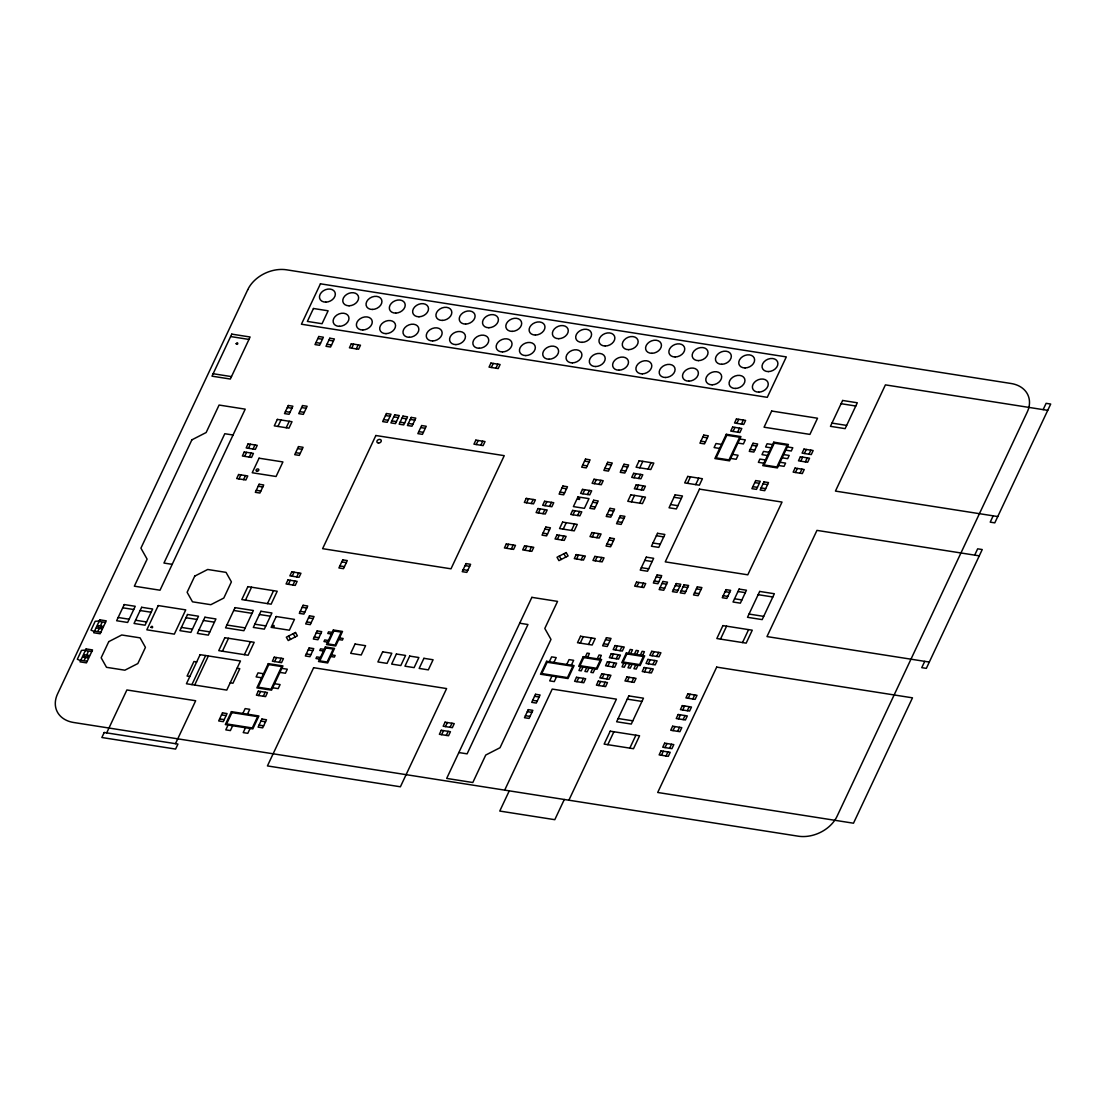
<?xml version="1.0" encoding="UTF-8"?>
<svg xmlns="http://www.w3.org/2000/svg" width="1106" height="1106" viewBox="0 0 1106 1106"><rect width="100%" height="100%" fill="white"/><g stroke="black" fill="none" stroke-linecap="round" stroke-linejoin="round"><path stroke-width="1.5" d="M84.388 659.936L85.535 657.517L89.42 655.526L83.918 654.655L85.535 657.517M86.669 655.084L88.19 651.849M98.075 630.835L99.222 628.415L103.107 626.425L97.605 625.554L99.222 628.415M100.356 625.982L101.876 622.761M106.688 732.877L126.886 689.964L195.665 700.748L175.481 743.674M244.661 456.363L246.569 452.326M248.463 448.289L250.371 444.239M238.979 478.912L240.887 474.875M249.251 457.082L251.159 453.045M253.053 449.008L254.961 444.958M243.569 479.631L245.477 475.594M277.952 426.432L280.993 419.976M286.205 427.732L289.247 421.262M191.932 684.628L205.619 655.526M351.708 348.169L353.602 344.132M194.684 685.056L208.37 655.955M356.284 348.888L358.192 344.851M245.463 600.143L251.546 587.217M222.417 651.213L228.5 638.286M267.472 603.6L273.555 590.673M244.426 654.669L250.509 641.743M288.362 584.314L290.27 580.277M292.164 576.226L294.072 572.189M292.952 585.033L294.846 580.996M296.754 576.945L298.648 572.908M228.071 725.024L225.79 729.863L230.38 730.582L232.661 725.743M242.864 713.453L245.145 708.6L249.735 709.319L247.454 714.172M258.68 695.536L260.587 691.499M274.661 661.582L276.555 657.545M245.491 727.748L243.209 732.601L247.799 733.319L250.08 728.467M263.269 696.255L265.177 692.218M279.237 662.3L281.145 658.264M491.327 367.482L493.221 363.432M495.903 368.201L497.811 364.15M476.244 444.529L478.138 440.492M480.82 445.248L482.728 441.211M526.636 502.788L528.53 498.737M506.714 548.313L508.608 544.276M531.212 503.507L533.12 499.47M511.304 549.032L513.198 544.995M538.401 512.949L540.295 508.898M544.968 505.663L546.876 501.626M524.977 550.263L526.871 546.226M542.977 513.668L544.885 509.617M441.667 734.66L443.561 730.624M445.469 726.587L447.363 722.536M549.558 506.382L551.452 502.345M529.553 550.982L531.461 546.945M446.243 735.379L448.151 731.343M450.045 727.306L451.953 723.255M557.341 539.327L559.249 535.29M563.217 529.138L566.258 522.682M573.005 514.788L574.899 510.751M582.89 493.774L584.798 489.737M561.931 540.046L563.825 536.009M577.581 515.507L579.489 511.47M587.48 494.493L589.374 490.456M571.47 530.438L574.512 523.967M594.42 483.654L596.328 479.603M599.01 484.373L600.904 480.322M576.572 559L578.479 554.949M581.162 559.719L583.069 555.668M592.291 536.963L594.185 532.912M596.867 537.682L598.775 533.631M634.015 477.737L635.909 473.686M595.249 560.797L597.157 556.76M639.766 467.81L642.807 461.34M549.35 661.72L551.631 656.867L556.207 657.6L553.926 662.439M638.604 478.456L640.498 474.405M599.839 561.516L601.747 557.479M636.641 489.142L638.549 485.105M631.443 501.875L634.485 495.405M648.019 469.096L651.061 462.64M551.977 676.029L549.696 680.867L554.272 681.6L556.553 676.748M641.231 489.861L643.125 485.824M504.695 790.126L552.226 689.079L616.415 699.158L568.885 800.205M639.697 503.175L642.738 496.705M566.77 664.457L569.051 659.605L573.641 660.323L571.36 665.176M509.272 790.845L499.76 811.057L554.797 819.684L564.295 799.486M580.249 643.139L583.291 636.669M588.503 644.439L591.544 637.968M580.747 666.655L578.95 670.499L581.244 670.858L583.042 667.015M585.323 656.95L587.12 653.107L589.415 653.466L587.604 657.31M576.89 681.669L578.784 677.632M586.719 667.582L584.908 671.425L587.203 671.784L589 667.941M581.48 682.388L583.374 678.351M592.678 668.522L590.867 672.365L593.162 672.725L594.973 668.881M597.24 658.817L599.051 654.987L601.332 655.346L599.535 659.19M636.932 586.498L638.826 582.461M687.448 483.322L690.49 476.852M641.521 587.217L643.415 583.18M598.705 685.526L600.613 681.49M602.134 678.255L604.028 674.218M607.83 666.13L609.738 662.093M611.632 658.042L613.54 654.005M615.448 649.955L617.342 645.918M695.702 484.608L698.743 478.151M603.295 686.245L605.189 682.208M606.71 678.973L608.618 674.937M612.42 666.849L614.328 662.812M616.222 658.761L618.13 654.724M620.024 650.687L621.931 646.637M623.839 662.992L622.028 666.835L624.323 667.195L626.12 663.351M628.402 653.3L630.199 649.457L632.494 649.816L630.697 653.66M733.015 431.451L734.923 427.4M736.831 423.363L738.725 419.326M737.605 432.17L739.513 428.119M741.407 424.082L743.315 420.045M629.798 663.932L627.987 667.775L630.282 668.135L632.093 664.291M634.36 654.227L636.171 650.397L638.452 650.757L636.655 654.586M627.268 681.324L629.176 677.287M635.756 664.872L633.945 668.701L636.24 669.061L638.051 665.231M640.319 655.167L642.13 651.323L644.425 651.683L642.614 655.526M631.858 682.056L633.752 678.006M607.802 744.684L613.899 731.743M644.522 671.881L646.416 667.844M648.323 663.807L650.217 659.757M652.125 655.72L654.019 651.683M649.098 672.6L651.005 668.563M652.899 664.526L654.807 660.476M656.715 656.439L658.609 652.402M629.812 748.126L635.909 735.2M661.416 755.26L663.324 751.223M665.038 747.587L666.932 743.536M673.015 730.61L674.923 726.573M678.531 718.886L680.439 714.849M682.72 709.997L684.614 705.96M688.236 698.273L690.13 694.236M795.449 472.483L797.343 468.446M800.772 461.174L802.666 457.137M804.38 453.488L806.288 449.451M720.504 639.102L726.587 626.176M666.006 755.979L667.913 751.942M669.614 748.306L671.522 744.255M677.605 731.329L679.513 727.292M683.121 719.605L685.029 715.568M687.31 710.716L689.204 706.679M692.812 698.992L694.72 694.955M800.025 473.216L801.933 469.165M805.362 461.893L807.256 457.856M808.97 454.22L810.864 450.17M742.513 642.558L748.596 629.632M924.727 661.347L921.754 667.651L926.344 668.37L982.239 549.544L977.663 548.825L974.69 555.129M993.174 515.838L990.216 522.143L994.792 522.861L1050.7 404.049L1046.11 403.331L1043.152 409.635M1047.728 410.354L885.408 384.874L835.445 491.092L997.764 516.557M841.099 403.704L855.781 406.013M317.837 338.519L322.427 339.238M328.841 340.247L333.431 340.966M831.975 423.1L846.643 425.409M315.943 342.556L320.519 343.275M326.947 344.284L331.524 345.003M230.629 336.556L248.974 339.431M739.803 439.013L745.306 439.884L743.398 443.921L737.896 443.064M772.624 444.598L767.122 443.741L765.601 446.976L771.103 447.833M787.292 446.907L792.795 447.764L791.274 450.999L785.772 450.142M702.78 437.119L707.37 437.838M752.108 445.289L756.698 446.008M700.872 441.156L705.462 441.875M721.513 444.391L716.011 443.534L714.103 447.571L719.605 448.442M750.214 449.326L754.79 450.059M769.016 452.285L763.513 451.414L761.993 454.649L767.495 455.52M783.684 454.58L789.186 455.451L787.666 458.686L782.163 457.815M732.573 454.372L738.075 455.243L736.167 459.28L730.665 458.423M765.393 459.958L759.891 459.101L758.37 462.336L763.873 463.193M780.076 462.267L785.578 463.124L784.057 466.359L778.555 465.502M213.14 373.731L231.472 376.607M385.496 415.538L390.086 416.257M393.75 416.838L398.34 417.556M402.003 418.123L406.593 418.842M410.257 419.423L414.847 420.142M383.588 419.575L388.178 420.294M391.842 420.874L396.432 421.593M400.095 422.174L404.685 422.893M408.349 423.46L412.939 424.179M301.592 407.575L306.182 408.294M420.709 427.566L425.285 428.299M287.353 407.52L291.929 408.238M754.748 482.589L759.338 483.308M763.002 483.889L767.592 484.608M299.698 411.626L304.274 412.344M418.801 431.617L423.391 432.335M285.445 411.556L290.035 412.275M623.079 466.276L627.669 466.995M752.84 486.64L757.43 487.359M761.094 487.926L765.684 488.658M606.724 464.313L611.3 465.032M584.549 461.119L589.125 461.838M621.185 470.313L625.761 471.032M604.816 468.35L609.406 469.082M582.641 465.156L587.231 465.875M673.983 497.271L681.324 498.419M233.048 435.017L224.794 433.718L163.951 563.051L172.204 564.35M670.568 504.543L677.909 505.691M561.959 488.036L566.535 488.755M297.555 448.607L302.145 449.326M979.28 555.848L816.961 530.382L766.983 636.586L929.303 662.065M560.051 492.087L564.641 492.806M295.648 452.658L300.238 453.377M592.692 502.262L597.268 502.981M590.784 506.299L595.374 507.018M609.047 510.378L613.636 511.096M607.153 514.428L611.729 515.147M619.401 517.649L623.978 518.368M617.494 521.686L622.084 522.405M656.383 535.733L663.724 536.88M652.955 543.005L660.296 544.152M544.885 529.083L549.461 529.802M608.894 539.977L613.471 540.696M258.168 486.267L262.758 486.986M542.977 533.133L547.567 533.852M606.987 544.014L611.577 544.733M256.274 490.304L260.864 491.023M644.784 560.383L652.125 561.544M641.356 567.668L648.697 568.816M656.204 576.931L660.78 577.65M737.978 591.503L745.306 592.65M758.149 594.669L772.817 596.977M725.107 591.655L729.683 592.374M654.296 580.982L658.886 581.701M661.982 583.484L666.572 584.203M675.282 585.572L679.858 586.291M683.079 586.788L687.655 587.507M696.365 588.876L700.955 589.595M723.2 595.692L727.789 596.41M734.55 598.775L741.891 599.936M660.075 587.521L664.665 588.24M673.374 589.609L677.964 590.327M681.172 590.839L685.761 591.558M694.471 592.927L699.061 593.645M465.073 565.608L469.649 566.327M749.025 614.065L763.693 616.374M463.165 569.645L467.755 570.364M341.754 561.876L346.344 562.595M339.86 565.926L344.436 566.645M519.696 623.217L527.949 624.517L467.105 753.85L458.852 752.55M605.494 639.724L610.07 640.443M603.586 643.761L608.176 644.48M302.159 607.305L306.749 608.037M300.265 611.355L304.841 612.074M308.533 617.853L313.109 618.572M233.712 610.457L252.057 613.332M259.398 614.494L270.403 616.222M306.625 621.904L311.215 622.623M332.201 632.425L328.537 631.844L327.777 633.462L331.441 634.042M316.192 632.95L320.781 633.669M254.836 624.185L265.841 625.913M339.473 637.899L343.137 638.48L342.376 640.098L338.713 639.517M314.298 636.987L318.887 637.706M122.711 607.788L133.715 609.517M140.13 610.526L151.135 612.254M185.988 617.729L196.992 619.457M203.407 620.452L214.412 622.18M328.399 640.512L324.735 639.932L323.975 641.549L327.639 642.13M226.868 625.014L245.214 627.89M324.21 649.402L320.546 648.821L319.786 650.439L323.45 651.019M118.148 617.494L129.153 619.222M135.568 620.231L146.573 621.959M181.425 627.42L192.43 629.148M198.845 630.157L209.85 631.885M627.268 699.13L641.95 701.425M308.215 649.927L312.791 650.646M331.482 654.876L335.146 655.457L334.385 657.075L330.722 656.494M99.236 621.033L95.199 621.268L91.01 630.157L94.3 631.554M99.056 621.448L105.471 622.457M306.307 653.964L310.897 654.683M320.408 657.476L316.745 656.909L315.984 658.526L319.648 659.093M534.557 696.296L539.147 697.015M96.471 627.987L101.973 628.844M94.494 631.139L100.909 632.148M532.65 700.333L537.24 701.052M618.143 718.527L632.812 720.822M281.809 668.356L287.311 669.213L285.417 673.25L279.915 672.393M527.327 711.656L531.917 712.375M196.702 661.941L193.951 661.512L187.094 676.056L189.845 676.485M237.043 668.273L239.795 668.701L232.951 683.245L230.2 682.817M263.532 673.734L258.03 672.863L256.122 676.9L261.624 677.771M525.433 715.693L530.009 716.412M85.549 650.134L81.498 650.369L77.323 659.259L80.614 660.641M85.356 650.549L91.784 651.545M274.592 683.715L280.094 684.573L278.187 688.609L272.684 687.752M82.784 657.088L88.286 657.946M80.793 660.241L87.222 661.25M221.518 714.877L226.108 715.596M260.947 721.071L265.537 721.789M219.624 718.914L224.2 719.633M259.053 725.107L263.643 725.826M563.908 553.747L565.802 557.106M559.318 556.097L561.226 559.456M293.214 633.655L295.108 637.015M288.625 636.005L290.532 639.365M151.024 627.24C153.706 629.48 152.587 624.157 151.024 627.24M236.145 343.745C238.606 346.067 238.053 340.62 236.159 343.69M272.56 626.355C274.758 628.761 274.758 623.328 272.588 626.231M578.051 498.903C580.456 501.239 580.069 495.806 578.065 498.847M247.716 289.758L57.567 693.918A30.954 23.143 -24.2 0 0 73.673 722.495L798.145 836.177A30.954 23.143 -24.2 0 0 837.076 816.242L1027.225 412.082A30.954 23.143 -24.2 0 0 1011.119 383.505L286.648 269.823A30.954 23.143 -24.2 0 0 247.716 289.758M231.762 334.123L211.993 376.164L230.338 379.04L250.108 336.998L231.762 334.123M86.116 648.932L80.033 661.858L86.462 662.867L92.545 649.927L86.116 648.932M99.817 619.83L93.734 632.756L100.148 633.766L106.231 620.839L99.817 619.83M191.877 439.842L140.918 548.161L147.098 559.111L134.351 586.18L160.024 590.217L245.214 409.151L219.085 405.045L206.145 432.529L191.877 439.842M124.231 604.567L116.628 620.729L127.632 622.457L135.236 606.295L124.231 604.567M108.761 641.632L101.158 657.793L106.522 667.319L124.867 670.195L137.835 663.559L145.439 647.383L140.075 637.858L121.729 634.982L108.761 641.632M141.651 607.291L134.047 623.466L145.052 625.194L152.656 609.019L141.651 607.291M158.227 605.563L146.822 629.812L174.333 634.125L185.739 609.876L158.227 605.563M104.213 732.49L101.863 737.508L175.591 749.08L177.955 744.062L104.213 732.49M320.436 283.813L301.426 324.224L767.288 397.33L786.311 356.906L320.436 283.813M244.274 451.967L242.38 456.004L251.546 457.442L253.44 453.405L244.274 451.967M248.076 443.879L246.182 447.93L255.348 449.368L257.256 445.317L248.076 443.879M313.454 308.491L307.371 321.417L322.04 323.726L328.123 310.8L313.454 308.491M238.592 474.515L236.684 478.552L245.864 479.99L247.758 475.953L238.592 474.515M194.725 576.129L187.121 592.291L192.485 601.816L210.831 604.692L223.799 598.056L231.403 581.88L226.039 572.369L207.693 569.479L194.725 576.129M259.067 458.202L252.223 472.746L276.071 476.492L282.915 461.935L259.067 458.202M277.329 419.395L274.288 425.865L288.956 428.16L291.998 421.704L277.329 419.395M187.508 614.494L179.905 630.655L190.909 632.383L198.513 616.222L187.508 614.494M318.791 336.501L314.989 344.574L319.579 345.293L323.381 337.219L318.791 336.501M288.293 405.487L284.491 413.575L289.081 414.294L292.883 406.206L288.293 405.487M259.122 484.248L255.32 492.322L259.91 493.041L263.712 484.967L259.122 484.248M329.795 338.229L325.994 346.302L330.583 347.021L334.385 338.948L329.795 338.229M302.546 405.556L298.744 413.644L303.334 414.363L307.136 406.275L302.546 405.556M204.928 617.231L197.324 633.392L208.329 635.12L215.933 618.959L204.928 617.231M200.117 654.669L186.43 683.757L226.771 690.089L240.472 661.001L200.117 654.669M298.509 446.589L294.708 454.677L299.284 455.395L303.085 447.308L298.509 446.589M351.307 343.772L349.413 347.809L358.579 349.247L360.487 345.21L351.307 343.772M235.053 607.636L225.541 627.835L243.887 630.71L253.385 610.512L235.053 607.636M247.882 586.636L241.799 599.576L271.136 604.18L277.219 591.24L247.882 586.636M224.836 637.706L218.753 650.646L248.103 655.25L254.186 642.31L224.836 637.706M260.919 611.259L253.315 627.42L264.32 629.148L271.924 612.987L260.919 611.259M222.472 712.858L218.67 720.932L223.246 721.665L227.062 713.577L222.472 712.858M287.975 579.917L286.067 583.954L295.247 585.392L297.141 581.355L287.975 579.917M291.777 571.83L289.869 575.867L299.049 577.304L300.943 573.267L291.777 571.83M231.403 711.656L225.32 724.582L252.832 728.909L258.915 715.969L231.403 711.656M276.21 616.526L271.122 627.351L289.371 630.213L294.459 619.388L276.21 616.526M231.942 712.61L226.619 723.918L252.292 727.955L257.615 716.633L231.942 712.61M268.288 663.628L256.869 687.877L271.551 690.172L282.956 665.923L268.288 663.628M375.86 435.501L322.606 548.673L450.999 568.816L504.239 455.658L375.86 435.501M386.45 413.52L382.648 421.593L387.224 422.326L391.026 414.238L386.45 413.52M268.813 664.582L258.168 687.213L271.011 689.218L281.657 666.586L268.813 664.582M258.292 691.139L256.398 695.176L265.564 696.614L267.458 692.577L258.292 691.139M274.26 657.185L272.366 661.222L281.532 662.66L283.44 658.623L274.26 657.185M303.113 605.286L299.311 613.374L303.901 614.093L307.703 606.005L303.113 605.286M394.704 414.805L390.902 422.893L395.478 423.612L399.28 415.538L394.704 414.805M402.957 416.105L399.155 424.192L403.731 424.911L407.533 416.824L402.957 416.105M309.473 615.835L305.671 623.922L310.261 624.641L314.063 616.554L309.473 615.835M261.901 719.038L258.099 727.126L262.689 727.845L266.491 719.757L261.901 719.038M342.708 559.857L338.906 567.945L343.496 568.664L347.298 560.576L342.708 559.857M411.211 417.404L407.409 425.492L411.985 426.211L415.787 418.123L411.211 417.404M309.155 647.909L305.353 655.982L309.943 656.701L313.745 648.628L309.155 647.909M317.146 630.932L313.344 639.019L317.934 639.738L321.735 631.65L317.146 630.932M421.649 425.547L417.847 433.635L422.437 434.354L426.239 426.266L421.649 425.547M313.634 667.706L267.431 765.919L400.4 786.781L446.603 688.568L313.634 667.706M325.358 646.969L318.514 661.526L327.68 662.964L334.524 648.406L325.358 646.969M333.348 629.991L326.491 644.549L335.671 645.987L342.514 631.443L333.348 629.991M325.897 647.922L319.814 660.863L327.141 662.01L333.224 649.07L325.897 647.922M333.874 630.945L327.791 643.886L335.132 645.033L341.215 632.107L333.874 630.945M355.054 644.038L350.671 653.328L361.22 654.987L365.588 645.697L355.054 644.038M490.926 363.072L489.032 367.123L498.198 368.561L500.106 364.51L490.926 363.072M475.843 440.133L473.949 444.17L483.115 445.607L485.022 441.57L475.843 440.133M382.648 651.835L377.893 661.941L387.059 663.379L391.814 653.273L382.648 651.835M396.404 654.005L391.648 664.098L400.814 665.535L405.57 655.443L396.404 654.005M409.704 656.079L404.948 666.185L414.114 667.623L418.87 657.531L409.704 656.079M466.027 563.59L462.211 571.664L466.801 572.383L470.603 564.309L466.027 563.59M423.916 658.319L419.16 668.425L428.326 669.863L433.082 659.757L423.916 658.319M526.235 498.377L524.341 502.428L533.507 503.866L535.415 499.829L526.235 498.377M506.327 543.917L504.419 547.954L513.585 549.392L515.493 545.355L506.327 543.917M538 508.539L536.106 512.59L545.272 514.027L547.18 509.977L538 508.539M544.581 501.267L542.673 505.304L551.853 506.742L553.747 502.705L544.581 501.267M524.576 545.866L522.682 549.903L531.848 551.341L533.756 547.304L524.576 545.866M441.266 730.264L439.372 734.301L448.538 735.739L450.446 731.702L441.266 730.264M445.068 722.177L443.174 726.227L452.34 727.665L454.248 723.614L445.068 722.177M562.899 486.018L559.097 494.106L563.687 494.824L567.489 486.737L562.899 486.018M545.839 527.064L542.037 535.152L546.613 535.871L550.415 527.783L545.839 527.064M585.489 459.101L581.687 467.174L586.277 467.893L590.079 459.82L585.489 459.101M562.595 522.101L559.553 528.571L574.221 530.866L577.263 524.396L562.595 522.101M556.954 534.931L555.046 538.968L564.226 540.405L566.12 536.369L556.954 534.931M577.968 496.912L573.406 506.603L584.41 508.331L588.973 498.64L577.968 496.912M572.604 510.391L570.71 514.428L579.876 515.866L581.784 511.829L572.604 510.391M582.503 489.377L580.595 493.414L589.761 494.852L591.669 490.815L582.503 489.377M531.862 597.351L446.686 778.417L472.815 782.523L485.741 755.039L500.023 747.725L550.982 639.406L544.802 628.457L557.548 601.388L531.862 597.351M594.033 479.244L592.125 483.294L601.305 484.732L603.199 480.695L594.033 479.244M607.678 462.294L603.862 470.382L608.452 471.101L612.254 463.013L607.678 462.294M593.632 500.23L589.83 508.318L594.42 509.036L598.222 500.963L593.632 500.23M576.185 554.59L574.29 558.627L583.456 560.078L585.364 556.028L576.185 554.59M591.89 532.553L589.996 536.604L599.162 538.041L601.07 533.991L591.89 532.553M624.033 464.257L620.231 472.331L624.821 473.05L628.623 464.976L624.033 464.257M610 508.359L606.199 516.447L610.788 517.166L614.59 509.078L610 508.359M639.144 460.76L636.102 467.23L650.77 469.538L653.812 463.068L639.144 460.76M633.627 473.327L631.72 477.377L640.886 478.815L642.793 474.764L633.627 473.327M594.862 556.401L592.954 560.438L602.134 561.876L604.028 557.839L594.862 556.401M546.599 661.291L540.502 674.231L568.014 678.545L574.111 665.605L546.599 661.291M547.124 662.245L541.802 673.554L567.489 677.591L572.811 666.268L547.124 662.245M528.281 709.637L524.479 717.711L529.069 718.43L532.871 710.356L528.281 709.637M535.511 694.278L531.71 702.351L536.286 703.07L540.087 694.997L535.511 694.278M609.835 537.958L606.033 546.032L610.623 546.765L614.424 538.677L609.835 537.958M620.342 515.631L616.54 523.705L621.13 524.424L624.931 516.35L620.342 515.631M630.821 494.824L627.779 501.295L642.448 503.603L645.489 497.133L630.821 494.824M636.254 484.746L634.346 488.783L643.526 490.221L645.42 486.184L636.254 484.746M580.539 636.24L577.498 642.71L592.166 645.005L595.208 638.535L580.539 636.24M583.249 656.632L578.687 666.324L597.033 669.213L601.595 659.508L583.249 656.632M583.788 657.586L579.986 665.66L596.493 668.259L600.295 660.171L583.788 657.586M576.503 677.273L574.595 681.31L583.761 682.748L585.668 678.711L576.503 677.273M606.434 637.692L602.632 645.78L607.222 646.498L611.024 638.425L606.434 637.692M675.13 494.838L669.047 507.778L676.374 508.926L682.471 495.986L675.13 494.838M646.305 557.148L640.222 570.088L647.549 571.235L653.646 558.309L646.305 557.148M657.517 533.313L651.434 546.24L658.775 547.387L664.858 534.461L657.517 533.313M703.734 435.1L699.932 443.174L704.508 443.893L708.31 435.819L703.734 435.1M636.544 582.102L634.637 586.139L643.803 587.576L645.71 583.539L636.544 582.102M687.738 476.423L684.697 482.893L699.365 485.188L702.407 478.718L687.738 476.423M598.318 681.13L596.41 685.167L605.59 686.605L607.484 682.568L598.318 681.13M601.733 673.858L599.839 677.895L609.005 679.333L610.913 675.296L601.733 673.858M607.443 661.734L605.549 665.771L614.715 667.208L616.609 663.171L607.443 661.734M611.245 653.646L609.351 657.683L618.517 659.121L620.425 655.084L611.245 653.646M615.047 645.558L613.153 649.595L622.319 651.047L624.226 646.996L615.047 645.558M657.158 574.913L653.342 583L657.932 583.719L661.734 575.632L657.158 574.913M699.49 489.115L665.259 561.862L747.794 574.816L782.025 502.069L699.49 489.115M726.269 434.285L714.863 458.548L729.531 460.843L740.937 436.594L726.269 434.285M726.808 435.239L716.149 457.884L728.992 459.889L739.638 437.257L726.808 435.239M626.328 652.969L621.766 662.674L640.111 665.549L644.674 655.844L626.328 652.969M732.628 427.04L730.734 431.091L739.9 432.529L741.794 428.478L732.628 427.04M736.43 418.967L734.536 423.004L743.702 424.441L745.61 420.404L736.43 418.967M626.867 653.923L623.065 662.01L639.572 664.595L643.374 656.522L626.867 653.923M662.936 581.466L659.135 589.553L663.711 590.272L667.512 582.185L662.936 581.466M626.881 676.927L624.973 680.964L634.153 682.416L636.047 678.365L626.881 676.927M676.236 583.553L672.42 591.627L677.01 592.346L680.812 584.272L676.236 583.553M610.222 731.177L604.139 744.103L633.489 748.707L639.572 735.78L610.222 731.177M628.789 695.895L616.623 721.762L631.291 724.057L643.471 698.19L628.789 695.895M644.121 667.485L642.227 671.522L651.393 672.96L653.3 668.923L644.121 667.485M647.936 659.397L646.028 663.448L655.194 664.886L657.102 660.835L647.936 659.397M651.738 651.31L649.83 655.36L658.996 656.798L660.904 652.761L651.738 651.31M684.02 584.77L680.218 592.857L684.808 593.576L688.609 585.489L684.02 584.77M753.062 443.271L749.26 451.359L753.85 452.078L757.651 443.99L753.062 443.271M771.67 411.031L764.066 427.206L809.924 434.395L817.528 418.234L771.67 411.031M697.319 586.857L693.517 594.945L698.107 595.664L701.909 587.576L697.319 586.857M755.702 480.571L751.9 488.658L756.476 489.377L760.278 481.29L755.702 480.571M773.758 442.179L762.739 465.626L777.407 467.921L788.44 444.488L773.758 442.179M774.297 443.133L764.039 464.962L776.868 466.967L787.14 445.151L774.297 443.133M763.956 481.87L760.154 489.958L764.73 490.677L768.532 482.589L763.956 481.87M726.048 589.636L722.246 597.71L726.836 598.429L730.637 590.355L726.048 589.636M661.029 750.863L659.135 754.9L668.3 756.338L670.195 752.301L661.029 750.863M664.637 743.177L662.743 747.227L671.909 748.665L673.817 744.615L664.637 743.177M672.628 726.213L670.734 730.25L679.9 731.688L681.808 727.651L672.628 726.213M678.144 714.49L676.25 718.527L685.416 719.965L687.31 715.928L678.144 714.49M682.333 705.6L680.425 709.637L689.591 711.075L691.499 707.038L682.333 705.6M687.849 693.877L685.941 697.914L695.107 699.351L697.015 695.315L687.849 693.877M795.062 468.087L793.154 472.124L802.32 473.575L804.228 469.525L795.062 468.087M800.385 456.778L798.477 460.815L807.643 462.253L809.551 458.216L800.385 456.778M803.993 449.091L802.085 453.128L811.265 454.58L813.159 450.529L803.993 449.091M739.112 589.083L733.029 602.01L740.37 603.157L746.453 590.231L739.112 589.083M722.923 625.595L716.84 638.535L746.177 643.139L752.26 630.199L722.923 625.595M716.688 667.112L657.697 792.477L853.486 823.21L912.478 697.831L716.688 667.112M842.62 400.469L830.454 426.335L845.122 428.644L857.302 402.778L842.62 400.469M759.67 591.434L747.504 617.3L762.172 619.609L774.352 593.742L759.67 591.434M295.509 632.48L286.33 637.18L288.237 640.54L297.403 635.839L295.509 632.48M566.203 552.571L557.023 557.258L558.931 560.631L568.097 555.931L566.203 552.571M257.062 471.253A1.465 1.092 -24.2 0 0 258.776 469.552A1.465 1.092 -24.2 0 0 256.426 469.469A1.465 1.092 -24.2 0 0 257.062 471.253M378.501 443.05A2.309 1.728 -24.2 0 0 381.224 440.368A2.309 1.728 -24.2 0 0 377.505 440.243A2.309 1.728 -24.2 0 0 378.501 443.05M325.814 302.145A8.254 6.166 -24.2 0 0 334.938 292.219A8.254 6.166 -24.2 0 0 321.473 292.371A8.254 6.166 -24.2 0 0 325.814 302.145M349.095 305.795A8.254 6.166 -24.2 0 0 358.233 295.869A8.254 6.166 -24.2 0 0 344.768 296.035A8.254 6.166 -24.2 0 0 349.095 305.795M372.39 309.459A8.254 6.166 -24.2 0 0 381.529 299.519A8.254 6.166 -24.2 0 0 368.049 299.685A8.254 6.166 -24.2 0 0 372.39 309.459M395.685 313.109A8.254 6.166 -24.2 0 0 404.824 303.182A8.254 6.166 -24.2 0 0 391.344 303.334A8.254 6.166 -24.2 0 0 395.685 313.109M418.98 316.772A8.254 6.166 -24.2 0 0 428.119 306.832A8.254 6.166 -24.2 0 0 414.639 306.998A8.254 6.166 -24.2 0 0 418.98 316.772M442.276 320.422A8.254 6.166 -24.2 0 0 451.414 310.482A8.254 6.166 -24.2 0 0 437.935 310.648A8.254 6.166 -24.2 0 0 442.276 320.422M465.571 324.072A8.254 6.166 -24.2 0 0 474.709 314.145A8.254 6.166 -24.2 0 0 461.23 314.311A8.254 6.166 -24.2 0 0 465.571 324.072M488.866 327.735A8.254 6.166 -24.2 0 0 498.004 317.795A8.254 6.166 -24.2 0 0 484.525 317.961A8.254 6.166 -24.2 0 0 488.866 327.735M512.161 331.385A8.254 6.166 -24.2 0 0 521.285 321.459A8.254 6.166 -24.2 0 0 507.82 321.611A8.254 6.166 -24.2 0 0 512.161 331.385M535.442 335.049A8.254 6.166 -24.2 0 0 544.581 325.109A8.254 6.166 -24.2 0 0 531.115 325.275A8.254 6.166 -24.2 0 0 535.442 335.049M558.737 338.699A8.254 6.166 -24.2 0 0 567.876 328.759A8.254 6.166 -24.2 0 0 554.396 328.924A8.254 6.166 -24.2 0 0 558.737 338.699M582.033 342.348A8.254 6.166 -24.2 0 0 591.171 332.422A8.254 6.166 -24.2 0 0 577.691 332.588A8.254 6.166 -24.2 0 0 582.033 342.348M605.328 346.012A8.254 6.166 -24.2 0 0 614.466 336.072A8.254 6.166 -24.2 0 0 600.987 336.238A8.254 6.166 -24.2 0 0 605.328 346.012M651.918 353.312A8.254 6.166 -24.2 0 0 661.056 343.385A8.254 6.166 -24.2 0 0 647.577 343.551A8.254 6.166 -24.2 0 0 651.918 353.312M675.213 356.975A8.254 6.166 -24.2 0 0 684.351 347.035A8.254 6.166 -24.2 0 0 670.872 347.201A8.254 6.166 -24.2 0 0 675.213 356.975M698.508 360.625A8.254 6.166 -24.2 0 0 707.633 350.699A8.254 6.166 -24.2 0 0 694.167 350.865A8.254 6.166 -24.2 0 0 698.508 360.625M721.789 364.289A8.254 6.166 -24.2 0 0 730.928 354.349A8.254 6.166 -24.2 0 0 717.462 354.514A8.254 6.166 -24.2 0 0 721.789 364.289M745.085 367.939A8.254 6.166 -24.2 0 0 754.223 358.012A8.254 6.166 -24.2 0 0 740.757 358.164A8.254 6.166 -24.2 0 0 745.085 367.939M768.38 371.588A8.254 6.166 -24.2 0 0 777.518 361.662A8.254 6.166 -24.2 0 0 764.039 361.828A8.254 6.166 -24.2 0 0 768.38 371.588M339.445 326.325A8.254 6.166 -24.2 0 0 348.584 316.399A8.254 6.166 -24.2 0 0 335.104 316.565A8.254 6.166 -24.2 0 0 339.445 326.325M362.74 329.989A8.254 6.166 -24.2 0 0 371.865 320.049A8.254 6.166 -24.2 0 0 358.399 320.215A8.254 6.166 -24.2 0 0 362.74 329.989M386.022 333.639A8.254 6.166 -24.2 0 0 395.16 323.712A8.254 6.166 -24.2 0 0 381.694 323.878A8.254 6.166 -24.2 0 0 386.022 333.639M409.317 337.302A8.254 6.166 -24.2 0 0 418.455 327.362A8.254 6.166 -24.2 0 0 404.99 327.528A8.254 6.166 -24.2 0 0 409.317 337.302M432.612 340.952A8.254 6.166 -24.2 0 0 441.75 331.026A8.254 6.166 -24.2 0 0 428.271 331.178A8.254 6.166 -24.2 0 0 432.612 340.952M455.907 344.602A8.254 6.166 -24.2 0 0 465.045 334.676A8.254 6.166 -24.2 0 0 451.566 334.841A8.254 6.166 -24.2 0 0 455.907 344.602M479.202 348.266A8.254 6.166 -24.2 0 0 488.34 338.325A8.254 6.166 -24.2 0 0 474.861 338.491A8.254 6.166 -24.2 0 0 479.202 348.266M502.497 351.915A8.254 6.166 -24.2 0 0 511.636 341.989A8.254 6.166 -24.2 0 0 498.156 342.141A8.254 6.166 -24.2 0 0 502.497 351.915M525.792 355.579A8.254 6.166 -24.2 0 0 534.931 345.639A8.254 6.166 -24.2 0 0 521.451 345.805A8.254 6.166 -24.2 0 0 525.792 355.579M549.088 359.229A8.254 6.166 -24.2 0 0 558.212 349.302A8.254 6.166 -24.2 0 0 544.746 349.455A8.254 6.166 -24.2 0 0 549.088 359.229M572.369 362.879A8.254 6.166 -24.2 0 0 581.507 352.952A8.254 6.166 -24.2 0 0 568.042 353.118A8.254 6.166 -24.2 0 0 572.369 362.879M595.664 366.542A8.254 6.166 -24.2 0 0 604.802 356.602A8.254 6.166 -24.2 0 0 591.337 356.768A8.254 6.166 -24.2 0 0 595.664 366.542M642.254 373.856A8.254 6.166 -24.2 0 0 651.393 363.915A8.254 6.166 -24.2 0 0 637.913 364.081A8.254 6.166 -24.2 0 0 642.254 373.856M665.549 377.505A8.254 6.166 -24.2 0 0 674.688 367.579A8.254 6.166 -24.2 0 0 661.208 367.731A8.254 6.166 -24.2 0 0 665.549 377.505M688.844 381.155A8.254 6.166 -24.2 0 0 697.983 371.229A8.254 6.166 -24.2 0 0 684.503 371.395A8.254 6.166 -24.2 0 0 688.844 381.155M712.14 384.819A8.254 6.166 -24.2 0 0 721.278 374.879A8.254 6.166 -24.2 0 0 707.799 375.045A8.254 6.166 -24.2 0 0 712.14 384.819M735.435 388.469A8.254 6.166 -24.2 0 0 744.559 378.542A8.254 6.166 -24.2 0 0 731.094 378.694A8.254 6.166 -24.2 0 0 735.435 388.469M758.73 392.132A8.254 6.166 -24.2 0 0 767.854 382.192A8.254 6.166 -24.2 0 0 754.389 382.358A8.254 6.166 -24.2 0 0 758.73 392.132M618.959 370.192A8.254 6.166 -24.2 0 0 628.097 360.266A8.254 6.166 -24.2 0 0 614.618 360.418A8.254 6.166 -24.2 0 0 618.959 370.192M628.623 349.662A8.254 6.166 -24.2 0 0 637.761 339.736A8.254 6.166 -24.2 0 0 624.282 339.888A8.254 6.166 -24.2 0 0 628.623 349.662"/></g></svg>
